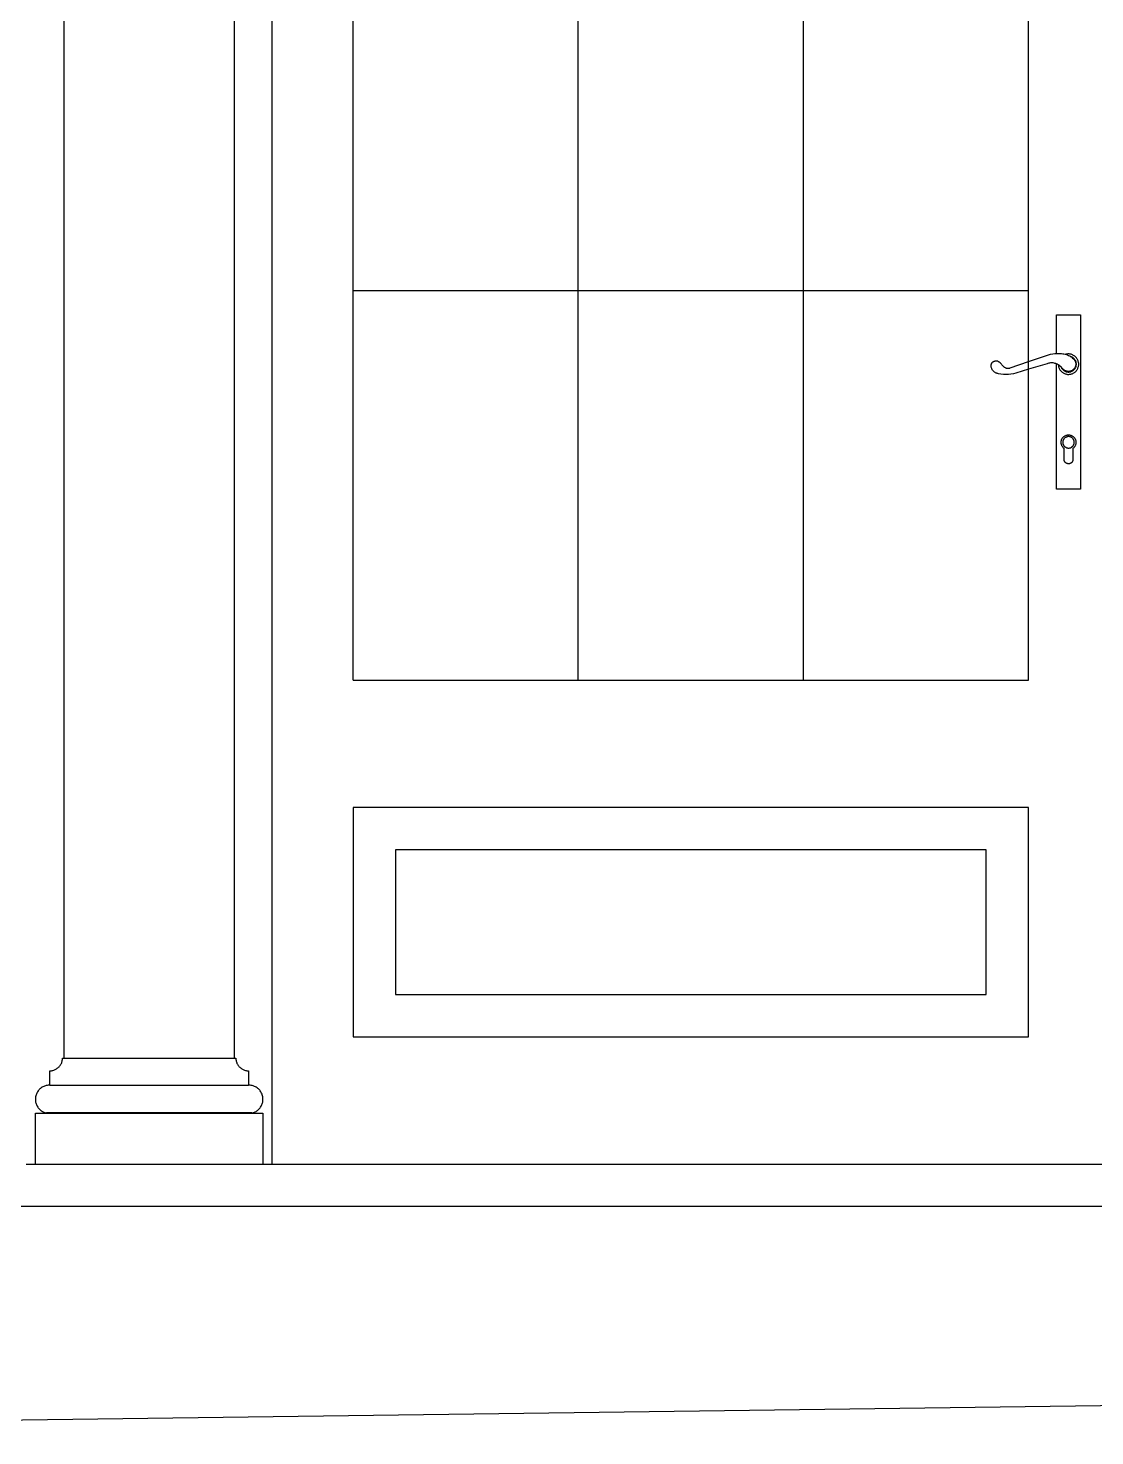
# Model space of a CAD drawing. Extents: x -71730 to 43516, y -8856 to 48457.
# Drawn here: x 26779 to 28035, y 3042 to 4700 of the extents above; entities that cross this region are included whole.
import ezdxf

# ---------------------------------------------------------------- set-up
doc = ezdxf.new("R2010")
doc.units = 0
doc.header["$MEASUREMENT"] = 0
doc.layers.get('0').update_dxf_attribs({"linetype": 'CONTINUOUS'})

msp = doc.modelspace()

# ---------------------------------------------------------------- linework, layer by layer
at = {"color": 95}
for p, q in [((27066.7, 3362.2), (27066.7, 5862.2)), ((26821.7, 3487.2), (26821.7, 5762.2)), ((27021.7, 5762.2), (27021.7, 3487.2)), ((27161.7, 4390.9), (27161.7, 4849.7)), ((27426.7, 4390.9), (27426.7, 4849.7)), ((27692.1, 4390.9), (27692.1, 4849.7)), ((27957.1, 4390.9), (27957.1, 4849.7)), ((27161.7, 4390.9), (27426.7, 4390.9)), ((27161.7, 3932.2), (27161.7, 4390.9)), ((27426.7, 3932.2), (27426.7, 4390.9)), ((27426.7, 4390.9), (27692.1, 4390.9)), ((27692.1, 3932.2), (27692.1, 4390.9)), ((27692.1, 4390.9), (27957.1, 4390.9)), ((27957.1, 4307.2), (27957.1, 4390.9)), ((27990.1, 4316.9), (27990.1, 4362.2)), ((27990.1, 4362.2), (28018.1, 4362.2)), ((28018.1, 4362.2), (28018.1, 4157.2)), ((27957.1, 4307.2), (27980.6, 4315.1)), ((27980.6, 4315.1), (27983.1, 4315.9)), ((27983.1, 4315.9), (27985.6, 4316.4)), ((27985.6, 4316.4), (27988.2, 4316.7)), ((27988.2, 4316.7), (27990.1, 4316.9)), ((27990.1, 4316.9), (27990.7, 4316.9)), ((27990.7, 4316.9), (27993.3, 4316.9)), ((27993.3, 4316.9), (27995.9, 4316.7)), ((27995.9, 4316.7), (27997.3, 4316.5)), ((27997.3, 4316.5), (27998.8, 4316.3)), ((27998.8, 4316.3), (28000.2, 4316)), ((28000.2, 4316), (28001.1, 4315.8)), ((28001.8, 4316), (28001.1, 4315.8)), ((28001.1, 4315.8), (28001.6, 4315.6)), ((28001.6, 4315.6), (28002.9, 4315.1)), ((28002.6, 4316.1), (28001.8, 4316)), ((28003.4, 4316.2), (28002.6, 4316.1)), ((28002.9, 4315.1), (28004.2, 4314.6)), ((28004.1, 4316.2), (28003.4, 4316.2)), ((28004.9, 4316.2), (28004.1, 4316.2)), ((28004.2, 4314.6), (28005.5, 4313.9)), ((28005.7, 4316.1), (28004.9, 4316.2)), ((28005.5, 4313.9), (28006.7, 4313.1)), ((28006.4, 4316), (28005.7, 4316.1)), ((28007.2, 4315.8), (28006.4, 4316)), ((28006.7, 4313.1), (28006.9, 4313)), ((28007.5, 4312.8), (28006.9, 4313)), ((28006.9, 4313), (28007.9, 4312.3)), ((28007.9, 4315.6), (28007.2, 4315.8)), ((28008, 4312.6), (28007.5, 4312.8)), ((28008.7, 4315.3), (28007.9, 4315.6)), ((28007.9, 4312.3), (28009, 4311.4)), ((28008.6, 4312.3), (28008, 4312.6)), ((28009.1, 4312), (28008.6, 4312.3)), ((28009.4, 4315), (28008.7, 4315.3)), ((28009, 4311.4), (28010, 4310.4)), ((28009.6, 4311.7), (28009.1, 4312)), ((28010.1, 4314.6), (28009.4, 4315)), ((28010.1, 4311.3), (28009.6, 4311.7)), ((28010, 4310.4), (28010.4, 4310)), ((28010.7, 4314.2), (28010.1, 4314.6)), ((28010.5, 4310.9), (28010.1, 4311.3)), ((28010.4, 4310), (28010.8, 4309.6)), ((28010.9, 4310.5), (28010.5, 4310.9)), ((28011.4, 4313.8), (28010.7, 4314.2)), ((28010.8, 4309.6), (28011.2, 4309.1)), ((28011.3, 4310), (28010.9, 4310.5)), ((28011.7, 4309.5), (28011.3, 4310)), ((28012, 4313.3), (28011.4, 4313.8)), ((28012.5, 4312.8), (28012, 4313.3)), ((28013.1, 4312.2), (28012.5, 4312.8)), ((28013.6, 4311.6), (28013.1, 4312.2)), ((28014, 4311), (28013.6, 4311.6)), ((28014.4, 4310.3), (28014, 4311)), ((28014.8, 4309.7), (28014.4, 4310.3)), ((28015.2, 4309), (28014.8, 4309.7)), ((27912.9, 4302.7), (27913, 4303.1)), ((27912.9, 4302.3), (27912.9, 4302.7)), ((27912.9, 4301.9), (27912.9, 4302.3)), ((27913, 4301.5), (27912.9, 4301.9)), ((27913, 4303.1), (27913.1, 4303.5)), ((27913, 4301.1), (27913, 4301.5)), ((27913.2, 4300.5), (27913, 4301.1)), ((27913.1, 4303.5), (27913.2, 4303.9)), ((27913.2, 4303.9), (27913.3, 4304.3)), ((27913.4, 4299.8), (27913.2, 4300.5)), ((27913.3, 4304.3), (27913.4, 4304.6)), ((27913.4, 4304.6), (27913.6, 4305)), ((27913.7, 4299.1), (27913.4, 4299.8)), ((27913.6, 4305), (27913.8, 4305.3)), ((27914, 4298.5), (27913.7, 4299.1)), ((27913.8, 4305.3), (27914, 4305.7)), ((27914, 4305.7), (27914.3, 4306)), ((27914.3, 4297.9), (27914, 4298.5)), ((27914.3, 4306), (27914.5, 4306.3)), ((27914.7, 4297.3), (27914.3, 4297.9)), ((27914.5, 4306.3), (27914.8, 4306.6)), ((27915.1, 4296.7), (27914.7, 4297.3)), ((27914.8, 4306.6), (27915.1, 4306.8)), ((27915.1, 4306.8), (27915.4, 4307.1)), ((27915.6, 4296.2), (27915.1, 4296.7)), ((27915.4, 4307.1), (27915.8, 4307.3)), ((27916.1, 4295.7), (27915.6, 4296.2)), ((27915.8, 4307.3), (27916.1, 4307.5)), ((27916.1, 4307.5), (27916.5, 4307.6)), ((27916.6, 4295.3), (27916.1, 4295.7)), ((27916.5, 4307.6), (27916.9, 4307.8)), ((27917.1, 4294.8), (27916.6, 4295.3)), ((27916.9, 4307.8), (27917.2, 4307.9)), ((27917.7, 4294.4), (27917.1, 4294.8)), ((27917.2, 4307.9), (27917.6, 4308)), ((27917.6, 4308), (27918, 4308.1)), ((27918.3, 4294.1), (27917.7, 4294.4)), ((27918, 4308.1), (27918.4, 4308.1)), ((27919, 4293.8), (27918.3, 4294.1)), ((27918.4, 4308.1), (27918.8, 4308.2)), ((27918.8, 4308.2), (27919.2, 4308.1)), ((27919.6, 4293.5), (27919, 4293.8)), ((27919.2, 4308.1), (27919.6, 4308.1)), ((27919.6, 4308.1), (27920, 4308)), ((27920.3, 4293.3), (27919.6, 4293.5)), ((27920, 4308), (27920.4, 4308)), ((27921, 4293.1), (27920.3, 4293.3)), ((27920.4, 4308), (27920.8, 4307.8)), ((27920.8, 4307.8), (27921.1, 4307.7)), ((27921.7, 4293), (27921, 4293.1)), ((27921.1, 4307.7), (27921.5, 4307.5)), ((27921.5, 4307.5), (27921.8, 4307.4)), ((27924.6, 4292.5), (27921.7, 4293)), ((27921.8, 4307.4), (27922.2, 4307.1)), ((27922.2, 4307.1), (27922.5, 4306.9)), ((27922.5, 4306.9), (27922.8, 4306.7)), ((27922.8, 4306.7), (27923.1, 4306.4)), ((27923.1, 4306.4), (27923.4, 4306.1)), ((27923.4, 4306.1), (27927.6, 4301.4)), ((27927.6, 4301.4), (27928, 4301.1)), ((27928, 4301.1), (27928.5, 4300.8)), ((27928.5, 4300.8), (27928.9, 4300.5)), ((27928.9, 4300.5), (27929.4, 4300.2)), ((27929.4, 4300.2), (27929.9, 4300)), ((27929.9, 4300), (27930.4, 4299.8)), ((27930.4, 4299.8), (27930.9, 4299.7)), ((27930.9, 4299.7), (27931.4, 4299.5)), ((27931.4, 4299.5), (27931.9, 4299.5)), ((27931.9, 4299.5), (27932.5, 4299.4)), ((27932.5, 4299.4), (27933, 4299.4)), ((27933, 4299.4), (27933.5, 4299.4)), ((27933.5, 4299.4), (27934.1, 4299.4)), ((27934.1, 4299.4), (27934.6, 4299.5)), ((27934.6, 4299.5), (27935.1, 4299.7)), ((27935.1, 4299.7), (27935.6, 4299.8)), ((27935.6, 4299.8), (27957.1, 4307.2)), ((27942.1, 4293.6), (27939.2, 4292.9)), ((27957.1, 4298.2), (27942.1, 4293.6)), ((27957.1, 4298.2), (27957.1, 4307.2)), ((27978.9, 4304.8), (27957.1, 4298.2)), ((27957.1, 3932.2), (27957.1, 4298.2)), ((27979.9, 4305.1), (27978.9, 4304.8)), ((27980.9, 4305.4), (27979.9, 4305.1)), ((27981.9, 4305.5), (27980.9, 4305.4)), ((27982.9, 4305.7), (27981.9, 4305.5)), ((27984, 4305.7), (27982.9, 4305.7)), ((27985, 4305.7), (27984, 4305.7)), ((27986, 4305.6), (27985, 4305.7)), ((27987.1, 4305.4), (27986, 4305.6)), ((27988.1, 4305.2), (27987.1, 4305.4)), ((27989.1, 4304.9), (27988.1, 4305.2)), ((27990.1, 4304.5), (27989.1, 4304.9)), ((27990.1, 4157.2), (27990.1, 4304.5)), ((27991, 4304.1), (27990.1, 4304.5)), ((27990.1, 4304.5), (27990.1, 4304.5)), ((27991.9, 4303.6), (27991, 4304.1)), ((27992.2, 4303.4), (27991.9, 4303.6)), ((27992.2, 4303.4), (27992.2, 4302.7)), ((27992.8, 4303), (27992.2, 4303.4)), ((27992.2, 4302.7), (27992.4, 4301.9)), ((27992.4, 4301.9), (27992.5, 4301.2)), ((27992.5, 4301.2), (27992.7, 4300.4)), ((27992.7, 4300.4), (27993, 4299.7)), ((27995.8, 4300.3), (27992.8, 4303)), ((27993, 4299.7), (27993.3, 4299)), ((27993.3, 4299), (27993.7, 4298.3)), ((27993.7, 4298.3), (27994.1, 4297.6)), ((27994.1, 4297.6), (27994.5, 4297)), ((27994.5, 4297), (27995, 4296.4)), ((27995, 4296.4), (27995.5, 4295.8)), ((27995.5, 4295.8), (27996.1, 4295.3)), ((27995.8, 4300.3), (27996, 4299.7)), ((27998.4, 4297.8), (27995.8, 4300.3)), ((27996, 4299.7), (27996.3, 4299.2)), ((27996.1, 4295.3), (27996.7, 4294.8)), ((27996.3, 4299.2), (27996.7, 4298.7)), ((27996.7, 4298.7), (27997, 4298.3)), ((27996.7, 4294.8), (27997.3, 4294.3)), ((27997, 4298.3), (27997.4, 4297.8)), ((27997.3, 4294.3), (27998, 4293.9)), ((27997.4, 4297.8), (27997.9, 4297.4)), ((27997.9, 4297.4), (27998.3, 4297)), ((27998, 4293.9), (27998.6, 4293.5)), ((27998.3, 4297), (27998.8, 4296.6)), ((27998.8, 4297.4), (27998.4, 4297.8)), ((27998.6, 4293.5), (27999.3, 4293.2)), ((27999.3, 4297.1), (27998.8, 4297.4)), ((27998.8, 4296.6), (27999.3, 4296.3)), ((27999.8, 4296.8), (27999.3, 4297.1)), ((27999.3, 4296.3), (27999.8, 4296)), ((27999.3, 4293.2), (28000.1, 4292.9)), ((28000.3, 4296.5), (27999.8, 4296.8)), ((27999.8, 4296), (28000.4, 4295.7)), ((28000.8, 4296.3), (28000.3, 4296.5)), ((28000.4, 4295.7), (28000.9, 4295.5)), ((28001.3, 4296.1), (28000.8, 4296.3)), ((28000.9, 4295.5), (28001.5, 4295.3)), ((28001.9, 4295.9), (28001.3, 4296.1)), ((28001.5, 4295.3), (28002.1, 4295.2)), ((28002.4, 4295.8), (28001.9, 4295.9)), ((28002.1, 4295.2), (28002.7, 4295.1)), ((28003, 4295.7), (28002.4, 4295.8)), ((28002.7, 4295.1), (28003.3, 4295)), ((28003.5, 4295.6), (28003, 4295.7)), ((28003.3, 4295), (28003.9, 4294.9)), ((28004.1, 4295.6), (28003.5, 4295.6)), ((28003.9, 4294.9), (28004.5, 4294.9)), ((28004.7, 4295.6), (28004.1, 4295.6)), ((28004.5, 4294.9), (28005.1, 4295)), ((28005.3, 4295.7), (28004.7, 4295.6)), ((28005.1, 4295), (28005.7, 4295.1)), ((28005.8, 4295.8), (28005.3, 4295.7)), ((28005.7, 4295.1), (28006.3, 4295.2)), ((28006.4, 4295.9), (28005.8, 4295.8)), ((28006.3, 4295.2), (28006.9, 4295.3)), ((28006.9, 4296.1), (28006.4, 4295.9)), ((28007.4, 4296.3), (28006.9, 4296.1)), ((28006.9, 4295.3), (28007.4, 4295.5)), ((28008, 4296.5), (28007.4, 4296.3)), ((28007.4, 4295.5), (28008, 4295.8)), ((28008.5, 4296.8), (28008, 4296.5)), ((28008, 4295.8), (28008.5, 4296)), ((28008.4, 4293), (28009.1, 4293.3)), ((28008.9, 4297.1), (28008.5, 4296.8)), ((28008.5, 4296), (28009, 4296.3)), ((28009.4, 4297.4), (28008.9, 4297.1)), ((28009, 4296.3), (28009.5, 4296.7)), ((28009.1, 4293.3), (28009.8, 4293.6)), ((28009.8, 4297.8), (28009.4, 4297.4)), ((28009.5, 4296.7), (28010, 4297)), ((28010.2, 4298.2), (28009.8, 4297.8)), ((28009.8, 4293.6), (28010.5, 4294)), ((28010, 4297), (28010.5, 4297.4)), ((28010.6, 4298.6), (28010.2, 4298.2)), ((28010.5, 4297.4), (28010.9, 4297.9)), ((28010.5, 4294), (28011.1, 4294.4)), ((28011, 4299), (28010.6, 4298.6)), ((28010.9, 4297.9), (28011.3, 4298.3)), ((28011.3, 4299.5), (28011, 4299)), ((28011.1, 4294.4), (28011.8, 4294.9)), ((28011.2, 4309.1), (28011.5, 4308.6)), ((28011.6, 4300), (28011.3, 4299.5)), ((28011.3, 4298.3), (28011.7, 4298.8)), ((28011.5, 4308.6), (28011.7, 4308.2)), ((28011.9, 4300.5), (28011.6, 4300)), ((28012, 4309), (28011.7, 4309.5)), ((28011.7, 4308.2), (28012, 4307.6)), ((28011.7, 4298.8), (28012, 4299.3)), ((28011.8, 4294.9), (28012.3, 4295.4)), ((28012.1, 4301), (28011.9, 4300.5)), ((28012.3, 4308.5), (28012, 4309)), ((28012, 4307.6), (28012.2, 4307.1)), ((28012, 4299.3), (28012.3, 4299.8)), ((28012.3, 4301.5), (28012.1, 4301)), ((28012.2, 4307.1), (28012.4, 4306.6)), ((28012.6, 4308), (28012.3, 4308.5)), ((28012.5, 4302.1), (28012.3, 4301.5)), ((28012.3, 4299.8), (28012.6, 4300.4)), ((28012.3, 4295.4), (28012.9, 4296)), ((28012.4, 4306.6), (28012.5, 4306)), ((28012.5, 4306), (28012.6, 4305.5)), ((28012.6, 4302.6), (28012.5, 4302.1)), ((28012.8, 4307.4), (28012.6, 4308)), ((28012.6, 4305.5), (28012.7, 4304.9)), ((28012.7, 4303.2), (28012.6, 4302.6)), ((28012.6, 4300.4), (28012.8, 4300.9)), ((28012.7, 4304.9), (28012.7, 4304.3)), ((28012.7, 4304.3), (28012.7, 4303.8)), ((28012.7, 4303.8), (28012.7, 4303.2)), ((28013, 4306.8), (28012.8, 4307.4)), ((28012.8, 4300.9), (28013, 4301.5)), ((28012.9, 4296), (28013.4, 4296.5)), ((28013.2, 4306.3), (28013, 4306.8)), ((28013, 4301.5), (28013.1, 4302.1)), ((28013.1, 4302.1), (28013.3, 4302.7)), ((28013.3, 4305.7), (28013.2, 4306.3)), ((28013.3, 4305.1), (28013.3, 4305.7)), ((28013.4, 4304.5), (28013.3, 4305.1)), ((28013.3, 4303.3), (28013.4, 4303.9)), ((28013.3, 4302.7), (28013.3, 4303.3)), ((28013.4, 4303.9), (28013.4, 4304.5)), ((28013.4, 4296.5), (28013.9, 4297.2)), ((28013.9, 4297.2), (28014.3, 4297.8)), ((28014.3, 4297.8), (28014.7, 4298.5)), ((28014.7, 4298.5), (28015, 4299.2)), ((28015, 4299.2), (28015.3, 4299.9)), ((28015.4, 4308.2), (28015.2, 4309)), ((28015.3, 4299.9), (28015.6, 4300.6)), ((28015.7, 4307.5), (28015.4, 4308.2)), ((28015.6, 4300.6), (28015.8, 4301.4)), ((28015.9, 4306.7), (28015.7, 4307.5)), ((28015.8, 4301.4), (28016, 4302.1)), ((28016, 4306), (28015.9, 4306.7)), ((28016.1, 4305.2), (28016, 4306)), ((28016, 4302.1), (28016.1, 4302.9)), ((28016.1, 4304.4), (28016.1, 4305.2)), ((28016.1, 4303.7), (28016.1, 4304.4)), ((28016.1, 4302.9), (28016.1, 4303.7)), ((27927.5, 4292.2), (27924.6, 4292.5)), ((27930.4, 4292), (27927.5, 4292.2)), ((27933.4, 4292.1), (27930.4, 4292)), ((27936.3, 4292.4), (27933.4, 4292.1)), ((27939.2, 4292.9), (27936.3, 4292.4)), ((28000.1, 4292.9), (28000.8, 4292.7)), ((28000.8, 4292.7), (28001.6, 4292.5)), ((28001.6, 4292.5), (28002.3, 4292.3)), ((28002.3, 4292.3), (28003.1, 4292.2)), ((28003.1, 4292.2), (28003.9, 4292.2)), ((28003.9, 4292.2), (28004.6, 4292.2)), ((28004.6, 4292.2), (28005.4, 4292.3)), ((28005.4, 4292.3), (28006.2, 4292.4)), ((28006.2, 4292.4), (28006.9, 4292.5)), ((28006.9, 4292.5), (28007.7, 4292.7)), ((28007.7, 4292.7), (28008.4, 4293)), ((27995.4, 4212.7), (27995.5, 4213.3)), ((27995.4, 4212.1), (27995.4, 4212.7)), ((27995.4, 4211.6), (27995.4, 4212.1)), ((27995.5, 4211), (27995.4, 4211.6)), ((27995.5, 4213.8), (27995.7, 4214.4)), ((27995.5, 4213.3), (27995.5, 4213.8)), ((27995.6, 4210.4), (27995.5, 4211)), ((27995.7, 4209.9), (27995.6, 4210.4)), ((27995.7, 4214.4), (27995.8, 4215)), ((27995.8, 4215), (27996, 4215.5)), ((27996, 4215.5), (27996.3, 4216)), ((27996.3, 4216), (27996.5, 4216.5)), ((27996.5, 4216.5), (27996.8, 4217)), ((27996.8, 4217), (27997.2, 4217.5)), ((27997.2, 4217.5), (27997.5, 4217.9)), ((27997.5, 4213.5), (27997.4, 4213.1)), ((27997.4, 4213.1), (27997.4, 4212.6)), ((27997.4, 4212.6), (27997.4, 4212.2)), ((27997.4, 4212.2), (27997.4, 4211.7)), ((27997.4, 4211.7), (27997.4, 4211.3)), ((27997.4, 4211.3), (27997.5, 4210.9)), ((27997.5, 4217.9), (27997.9, 4218.4)), ((27997.6, 4213.9), (27997.5, 4213.5)), ((27997.5, 4210.9), (27997.6, 4210.4)), ((27997.7, 4214.4), (27997.6, 4213.9)), ((27997.6, 4210.4), (27997.7, 4210)), ((27997.9, 4214.8), (27997.7, 4214.4)), ((27997.9, 4218.4), (27998.3, 4218.7)), ((27998.1, 4215.2), (27997.9, 4214.8)), ((27998.3, 4215.6), (27998.1, 4215.2)), ((27998.3, 4218.7), (27998.8, 4219.1)), ((27998.5, 4215.9), (27998.3, 4215.6)), ((27998.8, 4216.3), (27998.5, 4215.9)), ((27998.8, 4219.1), (27999.3, 4219.4)), ((27999.1, 4216.6), (27998.8, 4216.3)), ((27999.4, 4217), (27999.1, 4216.6)), ((27999.3, 4219.4), (27999.7, 4219.8)), ((27999.7, 4217.3), (27999.4, 4217)), ((27999.7, 4219.8), (28000.3, 4220)), ((28000, 4217.5), (27999.7, 4217.3)), ((28000.4, 4217.8), (28000, 4217.5)), ((28000.3, 4220), (28000.8, 4220.3)), ((28000.8, 4218), (28000.4, 4217.8)), ((28000.8, 4220.3), (28001.3, 4220.5)), ((28001.2, 4218.2), (28000.8, 4218)), ((28001.6, 4218.4), (28001.2, 4218.2)), ((28001.3, 4220.5), (28001.9, 4220.6)), ((28002, 4218.6), (28001.6, 4218.4)), ((28001.9, 4220.6), (28002.4, 4220.8)), ((28002.4, 4218.7), (28002, 4218.6)), ((28002.4, 4220.8), (28003, 4220.9)), ((28002.8, 4218.8), (28002.4, 4218.7)), ((28003.3, 4218.9), (28002.8, 4218.8)), ((28003, 4220.9), (28003.6, 4220.9)), ((28003.7, 4218.9), (28003.3, 4218.9)), ((28003.6, 4220.9), (28004.1, 4220.9)), ((28004.1, 4218.9), (28003.7, 4218.9)), ((28004.1, 4220.9), (28004.7, 4220.9)), ((28004.6, 4218.9), (28004.1, 4218.9)), ((28005, 4218.9), (28004.6, 4218.9)), ((28004.7, 4220.9), (28005.3, 4220.9)), ((28005.5, 4218.8), (28005, 4218.9)), ((28005.3, 4220.9), (28005.9, 4220.8)), ((28005.9, 4218.7), (28005.5, 4218.8)), ((28005.9, 4220.8), (28006.4, 4220.6)), ((28006.3, 4218.6), (28005.9, 4218.7)), ((28006.7, 4218.4), (28006.3, 4218.6)), ((28006.4, 4220.6), (28007, 4220.5)), ((28007.1, 4218.2), (28006.7, 4218.4)), ((28007, 4220.5), (28007.5, 4220.3)), ((28007.5, 4218), (28007.1, 4218.2)), ((28007.5, 4220.3), (28008, 4220)), ((28007.9, 4217.8), (28007.5, 4218)), ((28008.2, 4217.5), (28007.9, 4217.8)), ((28008, 4220), (28008.5, 4219.8)), ((28008.6, 4217.3), (28008.2, 4217.5)), ((28008.5, 4219.8), (28009, 4219.4)), ((28008.9, 4217), (28008.6, 4217.3)), ((28009.2, 4216.6), (28008.9, 4217)), ((28009, 4219.4), (28009.5, 4219.1)), ((28009.5, 4216.3), (28009.2, 4216.6)), ((28009.5, 4219.1), (28009.9, 4218.7)), ((28009.8, 4215.9), (28009.5, 4216.3)), ((28010, 4215.6), (28009.8, 4215.9)), ((28009.9, 4218.7), (28010.3, 4218.4)), ((28010.2, 4215.2), (28010, 4215.6)), ((28010.4, 4214.8), (28010.2, 4215.2)), ((28010.3, 4218.4), (28010.7, 4217.9)), ((28010.5, 4214.4), (28010.4, 4214.8)), ((28010.7, 4213.9), (28010.5, 4214.4)), ((28010.5, 4210), (28010.7, 4210.4)), ((28010.7, 4217.9), (28011.1, 4217.5)), ((28010.8, 4213.5), (28010.7, 4213.9)), ((28010.7, 4210.4), (28010.8, 4210.9)), ((28010.8, 4213.1), (28010.8, 4213.5)), ((28010.9, 4212.6), (28010.8, 4213.1)), ((28010.8, 4211.3), (28010.9, 4211.7)), ((28010.8, 4210.9), (28010.8, 4211.3)), ((28010.9, 4212.2), (28010.9, 4212.6)), ((28010.9, 4211.7), (28010.9, 4212.2)), ((28011.1, 4217.5), (28011.4, 4217)), ((28011.4, 4217), (28011.7, 4216.5)), ((28011.7, 4216.5), (28012, 4216)), ((28012, 4216), (28012.2, 4215.5)), ((28012.2, 4215.5), (28012.4, 4215)), ((28012.4, 4215), (28012.6, 4214.4)), ((28012.6, 4214.4), (28012.7, 4213.8)), ((28012.7, 4210.4), (28012.6, 4209.9)), ((28012.7, 4213.8), (28012.8, 4213.3)), ((28012.8, 4211), (28012.7, 4210.4)), ((28012.8, 4213.3), (28012.9, 4212.7)), ((28012.9, 4211.6), (28012.8, 4211)), ((28012.9, 4212.7), (28012.9, 4212.1)), ((28012.9, 4212.1), (28012.9, 4211.6)), ((27995.9, 4209.3), (27995.7, 4209.9)), ((27996.1, 4208.8), (27995.9, 4209.3)), ((27996.3, 4208.2), (27996.1, 4208.8)), ((27996.6, 4207.7), (27996.3, 4208.2)), ((27996.9, 4207.3), (27996.6, 4207.7)), ((27997.3, 4206.8), (27996.9, 4207.3)), ((27997.6, 4206.4), (27997.3, 4206.8)), ((27998, 4205.9), (27997.6, 4206.4)), ((27997.7, 4210), (27997.9, 4209.6)), ((27997.9, 4209.6), (27998.1, 4209.2)), ((27998.4, 4205.5), (27998, 4205.9)), ((27998.1, 4209.2), (27998.3, 4208.8)), ((27998.3, 4208.8), (27998.5, 4208.4)), ((27998.9, 4205.2), (27998.4, 4205.5)), ((27998.5, 4208.4), (27998.8, 4208.1)), ((27998.8, 4208.1), (27999.1, 4207.7)), ((27998.9, 4192.2), (27998.9, 4205.2)), ((27999.1, 4207.7), (27999.4, 4207.4)), ((27999.4, 4207.4), (27999.7, 4207.1)), ((27999.7, 4207.1), (28000, 4206.8)), ((28000, 4206.8), (28000.4, 4206.6)), ((28000.4, 4206.6), (28000.8, 4206.3)), ((28000.8, 4206.3), (28001.2, 4206.1)), ((28001.2, 4206.1), (28001.6, 4205.9)), ((28001.6, 4205.9), (28002, 4205.8)), ((28002, 4205.8), (28002.4, 4205.7)), ((28002.4, 4205.7), (28002.8, 4205.6)), ((28002.8, 4205.6), (28003.3, 4205.5)), ((28003.3, 4205.5), (28003.7, 4205.5)), ((28003.7, 4205.5), (28004.1, 4205.4)), ((28004.1, 4205.4), (28004.6, 4205.5)), ((28004.6, 4205.5), (28005, 4205.5)), ((28005, 4205.5), (28005.5, 4205.6)), ((28005.5, 4205.6), (28005.9, 4205.7)), ((28005.9, 4205.7), (28006.3, 4205.8)), ((28006.3, 4205.8), (28006.7, 4205.9)), ((28006.7, 4205.9), (28007.1, 4206.1)), ((28007.1, 4206.1), (28007.5, 4206.3)), ((28007.5, 4206.3), (28007.9, 4206.6)), ((28007.9, 4206.6), (28008.2, 4206.8)), ((28008.2, 4206.8), (28008.6, 4207.1)), ((28008.6, 4207.1), (28008.9, 4207.4)), ((28008.9, 4207.4), (28009.2, 4207.7)), ((28009.2, 4207.7), (28009.5, 4208.1)), ((28009.8, 4205.5), (28009.4, 4205.2)), ((28009.4, 4205.2), (28009.4, 4192.2)), ((28009.5, 4208.1), (28009.8, 4208.4)), ((28009.8, 4208.4), (28010, 4208.8)), ((28010.3, 4205.9), (28009.8, 4205.5)), ((28010, 4208.8), (28010.2, 4209.2)), ((28010.2, 4209.2), (28010.4, 4209.6)), ((28010.7, 4206.4), (28010.3, 4205.9)), ((28010.4, 4209.6), (28010.5, 4210)), ((28011, 4206.8), (28010.7, 4206.4)), ((28011.4, 4207.3), (28011, 4206.8)), ((28011.7, 4207.7), (28011.4, 4207.3)), ((28012, 4208.2), (28011.7, 4207.7)), ((28012.2, 4208.8), (28012, 4208.2)), ((28012.4, 4209.3), (28012.2, 4208.8)), ((28012.6, 4209.9), (28012.4, 4209.3)), ((27998.9, 4191.8), (27998.9, 4192.2)), ((27998.9, 4191.5), (27998.9, 4191.8)), ((27999, 4191.2), (27998.9, 4191.5)), ((27999.1, 4190.8), (27999, 4191.2)), ((27999.2, 4190.5), (27999.1, 4190.8)), ((27999.3, 4190.2), (27999.2, 4190.5)), ((27999.4, 4189.9), (27999.3, 4190.2)), ((27999.6, 4189.6), (27999.4, 4189.9)), ((27999.8, 4189.3), (27999.6, 4189.6)), ((28000, 4189), (27999.8, 4189.3)), ((28000.2, 4188.7), (28000, 4189)), ((28000.4, 4188.5), (28000.2, 4188.7)), ((28000.7, 4188.2), (28000.4, 4188.5)), ((28000.9, 4188), (28000.7, 4188.2)), ((28001.2, 4187.8), (28000.9, 4188)), ((28001.5, 4187.6), (28001.2, 4187.8)), ((28001.8, 4187.5), (28001.5, 4187.6)), ((28002.1, 4187.3), (28001.8, 4187.5)), ((28002.5, 4187.2), (28002.1, 4187.3)), ((28002.8, 4187.1), (28002.5, 4187.2)), ((28003.1, 4187), (28002.8, 4187.1)), ((28003.5, 4187), (28003.1, 4187)), ((28003.8, 4186.9), (28003.5, 4187)), ((28004.1, 4186.9), (28003.8, 4186.9)), ((28004.5, 4186.9), (28004.1, 4186.9)), ((28004.8, 4187), (28004.5, 4186.9)), ((28005.2, 4187), (28004.8, 4187)), ((28005.5, 4187.1), (28005.2, 4187)), ((28005.8, 4187.2), (28005.5, 4187.1)), ((28006.1, 4187.3), (28005.8, 4187.2)), ((28006.5, 4187.5), (28006.1, 4187.3)), ((28006.8, 4187.6), (28006.5, 4187.5)), ((28007.1, 4187.8), (28006.8, 4187.6)), ((28007.3, 4188), (28007.1, 4187.8)), ((28007.6, 4188.2), (28007.3, 4188)), ((28007.9, 4188.5), (28007.6, 4188.2)), ((28008.1, 4188.7), (28007.9, 4188.5)), ((28008.3, 4189), (28008.1, 4188.7)), ((28008.5, 4189.3), (28008.3, 4189)), ((28008.7, 4189.6), (28008.5, 4189.3)), ((28008.8, 4189.9), (28008.7, 4189.6)), ((28009, 4190.2), (28008.8, 4189.9)), ((28009.1, 4190.5), (28009, 4190.2)), ((28009.2, 4190.8), (28009.1, 4190.5)), ((28009.3, 4191.2), (28009.2, 4190.8)), ((28009.4, 4191.8), (28009.3, 4191.5)), ((28009.3, 4191.5), (28009.3, 4191.2)), ((28009.4, 4192.2), (28009.4, 4191.8)), ((28018.1, 4157.2), (27990.1, 4157.2)), ((27161.7, 3932.2), (27426.7, 3932.2)), ((27426.7, 3932.2), (27692.1, 3932.2)), ((27692.1, 3932.2), (27957.1, 3932.2)), ((27957.1, 3782.2), (27161.7, 3782.2)), ((27161.7, 3782.2), (27161.7, 3512.2)), ((27957.1, 3512.2), (27957.1, 3782.2)), ((27907.1, 3732.2), (27211.7, 3732.2)), ((27211.7, 3732.2), (27211.7, 3562.2)), ((27907.1, 3562.2), (27907.1, 3732.2)), ((27211.7, 3562.2), (27907.1, 3562.2)), ((27161.7, 3512.2), (27957.1, 3512.2)), ((26817.8, 3480), (26818.3, 3480.8)), ((26818.3, 3480.8), (26818.7, 3481.7)), ((26818.7, 3481.7), (26819, 3482.6)), ((26819, 3482.6), (26819.2, 3483.5)), ((26819.2, 3483.5), (26819.4, 3484.4)), ((26819.4, 3484.4), (26819.6, 3485.3)), ((26819.6, 3485.3), (26819.7, 3486.2)), ((26819.7, 3486.2), (26819.7, 3487.2)), ((26819.7, 3487.2), (26821.7, 3487.2)), ((26821.7, 3487.2), (27021.7, 3487.2)), ((27021.7, 3487.2), (27023.7, 3487.2)), ((27023.7, 3487.2), (27023.7, 3486.2)), ((27023.7, 3486.2), (27023.8, 3485.3)), ((27023.8, 3485.3), (27024, 3484.4)), ((27024, 3484.4), (27024.2, 3483.5)), ((27024.2, 3483.5), (27024.4, 3482.6)), ((27024.4, 3482.6), (27024.8, 3481.7)), ((27024.8, 3481.7), (27025.1, 3480.8)), ((27025.1, 3480.8), (27025.6, 3480)), ((26804.7, 3455.2), (26804.7, 3472.2)), ((26804.7, 3472.2), (26805.6, 3472.2)), ((26805.6, 3472.2), (26806.6, 3472.3)), ((26806.6, 3472.3), (26807.5, 3472.5)), ((26807.5, 3472.5), (26808.4, 3472.7)), ((26808.4, 3472.7), (26809.3, 3472.9)), ((26809.3, 3472.9), (26810.2, 3473.2)), ((26810.2, 3473.2), (26811.1, 3473.6)), ((26811.1, 3473.6), (26811.9, 3474)), ((26811.9, 3474), (26812.7, 3474.5)), ((26812.7, 3474.5), (26813.5, 3475.1)), ((26813.5, 3475.1), (26814.3, 3475.6)), ((26814.3, 3475.6), (26815, 3476.3)), ((26815, 3476.3), (26815.6, 3476.9)), ((26815.6, 3476.9), (26816.3, 3477.6)), ((26816.3, 3477.6), (26816.8, 3478.4)), ((26816.8, 3478.4), (26817.4, 3479.1)), ((26817.4, 3479.1), (26817.8, 3480)), ((27025.6, 3480), (27026, 3479.1)), ((27026, 3479.1), (27026.6, 3478.4)), ((27026.6, 3478.4), (27027.1, 3477.6)), ((27027.1, 3477.6), (27027.8, 3476.9)), ((27027.8, 3476.9), (27028.4, 3476.3)), ((27028.4, 3476.3), (27029.1, 3475.6)), ((27029.1, 3475.6), (27029.9, 3475.1)), ((27029.9, 3475.1), (27030.7, 3474.5)), ((27030.7, 3474.5), (27031.5, 3474)), ((27031.5, 3474), (27032.3, 3473.6)), ((27032.3, 3473.6), (27033.2, 3473.2)), ((27033.2, 3473.2), (27034.1, 3472.9)), ((27034.1, 3472.9), (27035, 3472.7)), ((27035, 3472.7), (27035.9, 3472.5)), ((27035.9, 3472.5), (27036.8, 3472.3)), ((27036.8, 3472.3), (27037.8, 3472.2)), ((27037.8, 3472.2), (27038.7, 3472.2)), ((27038.7, 3472.2), (27038.7, 3455.2)), ((26790.9, 3448.5), (26790.3, 3447.6)), ((26791.6, 3449.3), (26790.9, 3448.5)), ((26792.3, 3450.1), (26791.6, 3449.3)), ((26793, 3450.8), (26792.3, 3450.1)), ((26793.8, 3451.5), (26793, 3450.8)), ((26794.7, 3452.2), (26793.8, 3451.5)), ((26795.6, 3452.8), (26794.7, 3452.2)), ((26796.5, 3453.3), (26795.6, 3452.8)), ((26797.5, 3453.7), (26796.5, 3453.3)), ((26798.4, 3454.2), (26797.5, 3453.7)), ((26799.5, 3454.5), (26798.4, 3454.2)), ((26800.5, 3454.8), (26799.5, 3454.5)), ((26801.5, 3455), (26800.5, 3454.8)), ((26802.6, 3455.1), (26801.5, 3455)), ((26803.6, 3455.2), (26802.6, 3455.1)), ((26804.7, 3455.2), (26803.6, 3455.2)), ((26804.7, 3455.2), (27038.7, 3455.2)), ((27039.8, 3455.2), (27038.7, 3455.2)), ((27040.8, 3455.1), (27039.8, 3455.2)), ((27041.9, 3455), (27040.8, 3455.1)), ((27042.9, 3454.8), (27041.9, 3455)), ((27044, 3454.5), (27042.9, 3454.8)), ((27045, 3454.2), (27044, 3454.5)), ((27045.9, 3453.7), (27045, 3454.2)), ((27046.9, 3453.3), (27045.9, 3453.7)), ((27047.8, 3452.8), (27046.9, 3453.3)), ((27048.7, 3452.2), (27047.8, 3452.8)), ((27049.6, 3451.5), (27048.7, 3452.2)), ((27050.4, 3450.8), (27049.6, 3451.5)), ((27051.1, 3450.1), (27050.4, 3450.8)), ((27051.8, 3449.3), (27051.1, 3450.1)), ((27052.5, 3448.5), (27051.8, 3449.3)), ((27053.1, 3447.6), (27052.5, 3448.5)), ((26787.8, 3440.6), (26787.7, 3439.6)), ((26787.7, 3439.6), (26787.7, 3438.5)), ((26787.7, 3438.5), (26787.8, 3437.4)), ((26788, 3441.7), (26787.8, 3440.6)), ((26787.8, 3437.4), (26787.9, 3436.4)), ((26787.9, 3436.4), (26788, 3435.3)), ((26788.2, 3442.7), (26788, 3441.7)), ((26788, 3435.3), (26788.3, 3434.3)), ((26788.5, 3443.7), (26788.2, 3442.7)), ((26788.3, 3434.3), (26788.6, 3433.3)), ((26788.9, 3444.7), (26788.5, 3443.7)), ((26788.6, 3433.3), (26789, 3432.3)), ((26789.3, 3445.7), (26788.9, 3444.7)), ((26789, 3432.3), (26789.4, 3431.3)), ((26789.8, 3446.7), (26789.3, 3445.7)), ((26789.4, 3431.3), (26789.9, 3430.4)), ((26790.3, 3447.6), (26789.8, 3446.7)), ((27053.6, 3446.7), (27053.1, 3447.6)), ((27053.5, 3430.4), (27054, 3431.3)), ((27054.1, 3445.7), (27053.6, 3446.7)), ((27054, 3431.3), (27054.4, 3432.3)), ((27054.6, 3444.7), (27054.1, 3445.7)), ((27054.4, 3432.3), (27054.8, 3433.3)), ((27054.9, 3443.7), (27054.6, 3444.7)), ((27054.8, 3433.3), (27055.1, 3434.3)), ((27055.2, 3442.7), (27054.9, 3443.7)), ((27055.1, 3434.3), (27055.4, 3435.3)), ((27055.4, 3441.7), (27055.2, 3442.7)), ((27055.6, 3440.6), (27055.4, 3441.7)), ((27055.4, 3435.3), (27055.5, 3436.4)), ((27055.5, 3436.4), (27055.7, 3437.4)), ((27055.7, 3439.6), (27055.6, 3440.6)), ((27055.7, 3438.5), (27055.7, 3439.6)), ((27055.7, 3437.4), (27055.7, 3438.5)), ((26787.7, 3422.2), (26800.8, 3422.5)), ((26787.7, 3422.2), (27055.7, 3422.2)), ((26787.7, 3362.2), (26787.7, 3422.2)), ((26789.9, 3430.4), (26790.5, 3429.5)), ((26790.5, 3429.5), (26791.1, 3428.6)), ((26791.1, 3428.6), (26791.8, 3427.8)), ((26791.8, 3427.8), (26792.5, 3427)), ((26792.5, 3427), (26793.3, 3426.3)), ((26793.3, 3426.3), (26794.1, 3425.6)), ((26794.1, 3425.6), (26795, 3425)), ((26795, 3425), (26795.9, 3424.4)), ((26795.9, 3424.4), (26796.8, 3423.9)), ((26796.8, 3423.9), (26797.8, 3423.5)), ((26797.8, 3423.5), (26798.8, 3423.1)), ((26798.8, 3423.1), (26799.8, 3422.8)), ((26799.8, 3422.8), (26800.8, 3422.5)), ((27042.6, 3422.5), (26800.8, 3422.5)), ((27042.6, 3422.5), (27043.6, 3422.8)), ((27042.6, 3422.5), (27055.7, 3422.2)), ((27043.6, 3422.8), (27044.6, 3423.1)), ((27044.6, 3423.1), (27045.6, 3423.5)), ((27045.6, 3423.5), (27046.6, 3423.9)), ((27046.6, 3423.9), (27047.5, 3424.4)), ((27047.5, 3424.4), (27048.4, 3425)), ((27048.4, 3425), (27049.3, 3425.6)), ((27049.3, 3425.6), (27050.1, 3426.3)), ((27050.1, 3426.3), (27050.9, 3427)), ((27050.9, 3427), (27051.6, 3427.8)), ((27051.6, 3427.8), (27052.3, 3428.6)), ((27052.3, 3428.6), (27052.9, 3429.5)), ((27052.9, 3429.5), (27053.5, 3430.4)), ((27055.7, 3422.2), (27055.7, 3362.2)), ((26776.7, 3362.2), (26787.7, 3362.2)), ((26787.7, 3362.2), (27055.7, 3362.2)), ((27055.7, 3362.2), (27066.7, 3362.2)), ((27066.7, 3362.2), (28052.1, 3362.2)), ((29377.6, 3312.2), (26726.7, 3312.2))]:
    msp.add_line(p, q, dxfattribs=at)
at = {"color": 40}
msp.add_line((30793, 3114.6), (25384.4, 3042.3), dxfattribs=at)

doc.saveas('drawing.dxf')
